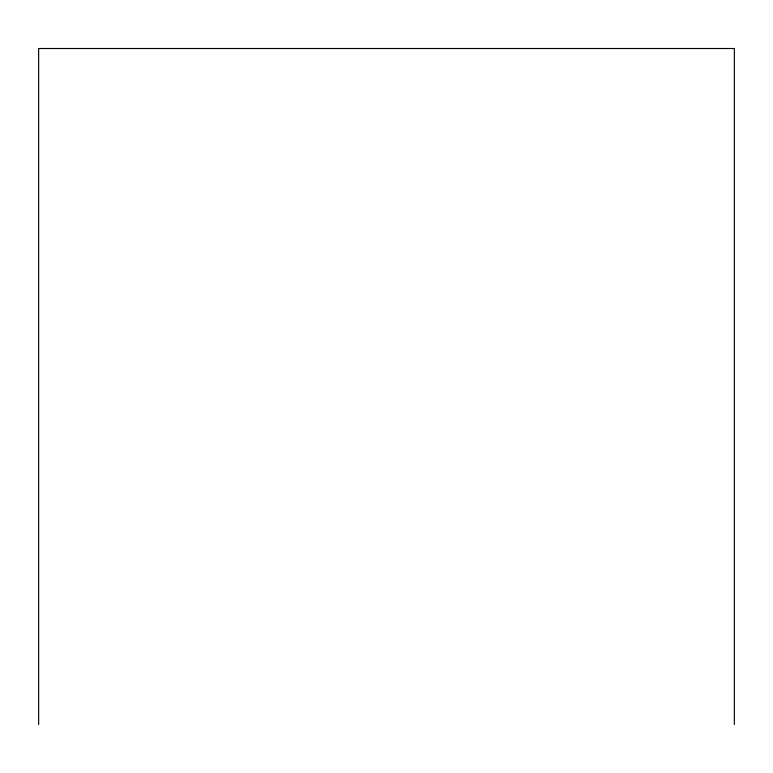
<?xml version="1.0" encoding="UTF-8"?>
<svg xmlns="http://www.w3.org/2000/svg" width="773" height="773" viewBox="0 0 773 773"><rect width="100%" height="100%" fill="white"/><g stroke="black" fill="none" stroke-linecap="round" stroke-linejoin="round"><path stroke-width="1.16" d="M734.35 724.485L734.35 48.515L38.65 48.515L38.65 724.485"/></g></svg>
